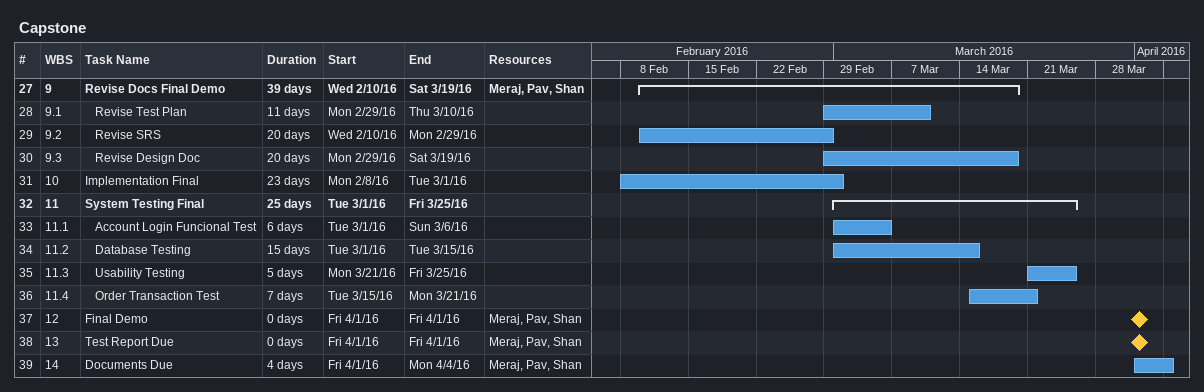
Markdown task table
Capstone

| ID | WBS | Task | Duration | Start | Finish | Resources |
|---|---|---|---|---|---|---|
| 27 | 9 | **Revise Docs Final Demo** | 39d | 2016-02-10 | 2016-03-19 | Meraj, Pav, Shan |
| 28 | 9.1 | Revise Test Plan | 11d | 2016-02-29 | 2016-03-10 |  |
| 29 | 9.2 | Revise SRS | 20d | 2016-02-10 | 2016-02-29 |  |
| 30 | 9.3 | Revise Design Doc | 20d | 2016-02-29 | 2016-03-19 |  |
| 31 | 10 | Implementation Final | 23d | 2016-02-08 | 2016-03-01 |  |
| 32 | 11 | **System Testing Final** | 25d | 2016-03-01 | 2016-03-25 |  |
| 33 | 11.1 | Account Login Funcional Test | 6d | 2016-03-01 | 2016-03-06 |  |
| 34 | 11.2 | Database Testing | 15d | 2016-03-01 | 2016-03-15 |  |
| 35 | 11.3 | Usability Testing | 5d | 2016-03-21 | 2016-03-25 |  |
| 36 | 11.4 | Order Transaction Test | 7d | 2016-03-15 | 2016-03-21 |  |
| 37 | 12 | Final Demo | 0d | 2016-04-01 | 2016-04-01 | Meraj, Pav, Shan |
| 38 | 13 | Test Report Due | 0d | 2016-04-01 | 2016-04-01 | Meraj, Pav, Shan |
| 39 | 14 | Documents Due | 4d | 2016-04-01 | 2016-04-04 | Meraj, Pav, Shan |
